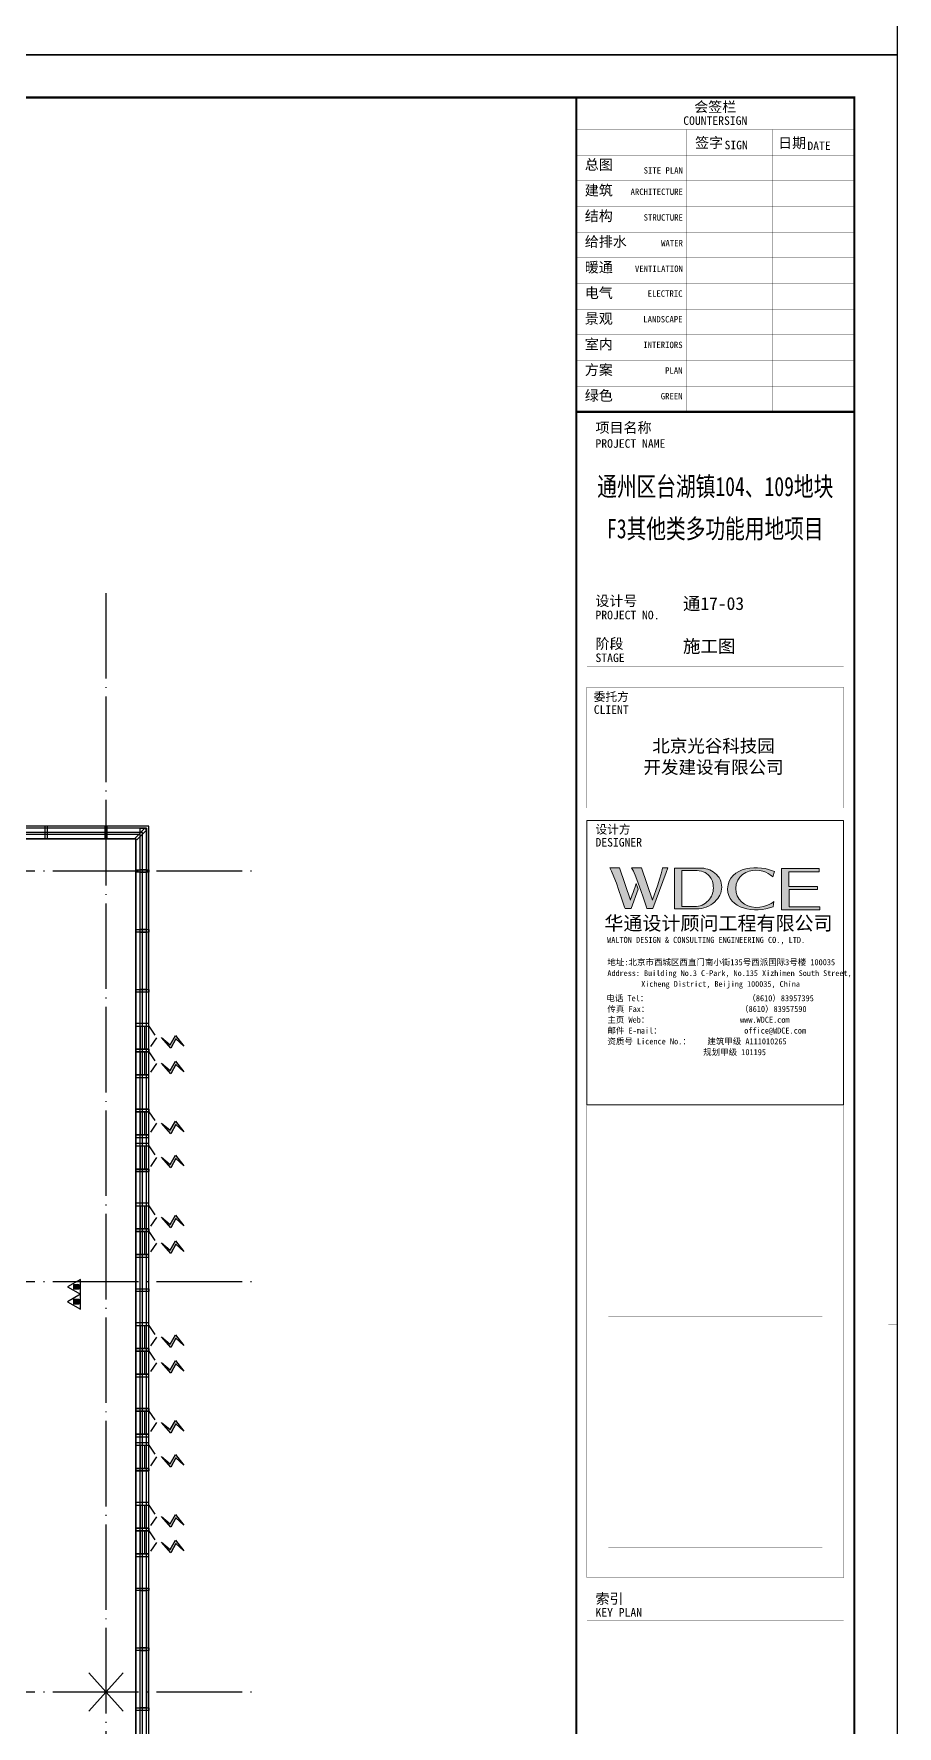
# Model space of a CAD drawing. Extents: x -2209072 to 495824, y -92434 to 572724.
# Drawn here: x 145753 to 165936, y 217024 to 256599 of the extents above; entities that cross this region are included whole.
import ezdxf
from ezdxf.enums import TextEntityAlignment as Align

# ---------------------------------------------------------------- set-up
doc = ezdxf.new("R2010")
doc.units = 0
doc.header["$LTSCALE"] = 1000
doc.header["$MEASUREMENT"] = 0
for name, pattern in [('6#7#幕墙$0$$1$DASH', [0.35, 0.25, -0.1]), ('X-104 6#7#平面$0$104-1112 结构$0$$AUDIT_BAD_LTYPE1', [0]), ('X-104 6#7#平面$0$DOTE', [2.42, 2, -0.2, 0.02, -0.2])]:
    doc.linetypes.add(name, pattern=pattern)
doc.layers.get('0').update_dxf_attribs({"linetype": 'CONTINUOUS'})
doc.layers.get('Defpoints').update_dxf_attribs({"linetype": 'CONTINUOUS'})
doc.layers.add('6#7#幕墙$0$04-不打印_辅助线', color=165, linetype='CONTINUOUS', plot=False)
for name, color, linetype in [('6#7#幕墙$0$04-电动窗', 1, 'CONTINUOUS'), ('6#7#幕墙$0$A-C_玻璃幕墙', 140, 'CONTINUOUS'), ('6#7#幕墙$0$A-C_窗', 140, 'CONTINUOUS'), ('6#7#幕墙$0$A-TECH_结构', 21, 'CONTINUOUS'), ('X-104 6#7#平面$0$A-TECH_结构', 21, 'CONTINUOUS'), ('X-104 6#7#平面$0$A_AXIS-轴线', 36, 'X-104 6#7#平面$0$DOTE'), ('X-104 6#7#平面$0$EQUIP_消防-01', 7, 'CONTINUOUS')]:
    doc.layers.add(name, color=color, linetype=linetype)
doc.layers.add('X-104 6#7#平面$0$000套内', color=226, linetype='CONTINUOUS', lineweight=30, plot=False)
doc.styles.add('图签信息$0$hwxh', font='STXIHEI.TTF')
doc.styles.add('图签信息$0$华文细黑', font='STXIHEI.TTF', dxfattribs={"height": 10})

# ---------------------------------------------------------------- blocks, each defined once
blk = doc.blocks.new('图签信息$0$logo2')
h = blk.add_hatch(color=7)
h.paths.add_polyline_path([(19.02, -7.36), (15.84, -7.36), (15.84, -3.97), (18.97, -3.97), (18.97, -4.24), (16.46, -4.24), (16.46, -5.45), (18.81, -5.45), (18.81, -5.69), (16.47, -5.69), (16.47, -7.12), (19.02, -7.12)])
edge = h.paths.add_edge_path()
edge.add_spline(control_points=[(15.26, -4.21), (15.26, -4.21), (15.13, -4.65), (15.13, -4.65), (15.13, -4.65), (14.62, -4.1), (13.73, -4.1), (13.04, -4.1), (12.07, -4.54), (12.08, -5.62), (12.08, -6.49), (12.77, -7.16), (13.73, -7.17), (14.66, -7.17), (15.23, -6.68), (15.23, -6.68), (15.23, -6.68), (15.16, -7.11), (15.16, -7.11), (13.63, -7.7), (11.42, -7.29), (11.41, -5.64), (11.4, -3.72), (14.16, -3.66), (15.26, -4.21)], knot_values=[0, 0, 0, 0, 1, 1, 1, 2, 2, 2, 3, 3, 3, 4, 4, 4, 5, 5, 5, 6, 6, 6, 7, 7, 7, 8, 8, 8, 8], degree=3, periodic=0)
edge = h.paths.add_edge_path(flags=16)
edge.add_spline(control_points=[(10.23, -5.57), (10.23, -5.16), (10.12, -4.83), (9.9, -4.58), (9.63, -4.27), (9.23, -4.12), (8.69, -4.12), (8.69, -4.12), (7.64, -4.12), (7.64, -4.12), (7.64, -4.12), (7.64, -7.1), (7.64, -7.1), (7.64, -7.1), (8.66, -7.1), (8.66, -7.1), (9.13, -7.1), (9.52, -6.93), (9.82, -6.6), (10.09, -6.31), (10.23, -5.96), (10.23, -5.57)], knot_values=[0, 0, 0, 0, 1, 1, 1, 2, 2, 2, 3, 3, 3, 4, 4, 4, 5, 5, 5, 6, 6, 6, 7, 7, 7, 7], degree=3, periodic=0)
edge = h.paths.add_edge_path()
edge.add_spline(control_points=[(10.92, -5.51), (10.92, -5.96), (10.72, -6.37), (10.34, -6.72), (9.92, -7.1), (9.41, -7.29), (8.82, -7.29), (8.82, -7.29), (7.03, -7.29), (7.03, -7.29), (7.03, -7.29), (7.03, -3.92), (7.03, -3.92), (7.03, -3.92), (9.1, -3.92), (9.1, -3.92), (9.59, -3.92), (10.01, -4.06), (10.36, -4.34), (10.73, -4.64), (10.92, -5.03), (10.92, -5.51)], knot_values=[0, 0, 0, 0, 1, 1, 1, 2, 2, 2, 3, 3, 3, 4, 4, 4, 5, 5, 5, 6, 6, 6, 7, 7, 7, 7], degree=3, periodic=0)
at = {"lineweight": 0}
blk.add_lwpolyline([(19.02, -7.36), (15.84, -7.36), (15.84, -3.97), (18.97, -3.97), (18.97, -4.24), (16.46, -4.24), (16.46, -5.45), (18.81, -5.45), (18.81, -5.69), (16.47, -5.69), (16.47, -7.12), (19.02, -7.12), (19.02, -7.36)], dxfattribs=at)
for points, knots in [([(10.92, -5.51), (10.92, -5.96), (10.72, -6.37), (10.34, -6.72), (9.92, -7.1), (9.41, -7.29), (8.82, -7.29), (8.82, -7.29), (7.03, -7.29), (7.03, -7.29), (7.03, -7.29), (7.03, -3.92), (7.03, -3.92), (7.03, -3.92), (9.1, -3.92), (9.1, -3.92), (9.59, -3.92), (10.01, -4.06), (10.36, -4.34), (10.73, -4.64), (10.92, -5.03), (10.92, -5.51)], [0, 0, 0, 0, 1, 1, 1, 2, 2, 2, 3, 3, 3, 4, 4, 4, 5, 5, 5, 6, 6, 6, 7, 7, 7, 7]), ([(10.23, -5.57), (10.23, -5.16), (10.12, -4.83), (9.9, -4.58), (9.63, -4.27), (9.23, -4.12), (8.69, -4.12), (8.69, -4.12), (7.64, -4.12), (7.64, -4.12), (7.64, -4.12), (7.64, -7.1), (7.64, -7.1), (7.64, -7.1), (8.66, -7.1), (8.66, -7.1), (9.13, -7.1), (9.52, -6.93), (9.82, -6.6), (10.09, -6.31), (10.23, -5.96), (10.23, -5.57)], [0, 0, 0, 0, 1, 1, 1, 2, 2, 2, 3, 3, 3, 4, 4, 4, 5, 5, 5, 6, 6, 6, 7, 7, 7, 7]), ([(15.26, -4.21), (15.26, -4.21), (15.13, -4.65), (15.13, -4.65), (15.13, -4.65), (14.62, -4.1), (13.73, -4.1), (13.04, -4.1), (12.07, -4.54), (12.08, -5.62), (12.08, -6.49), (12.77, -7.16), (13.73, -7.17), (14.66, -7.17), (15.23, -6.68), (15.23, -6.68), (15.23, -6.68), (15.16, -7.11), (15.16, -7.11), (13.63, -7.7), (11.42, -7.29), (11.41, -5.64), (11.4, -3.72), (14.16, -3.66), (15.26, -4.21)], [0, 0, 0, 0, 1, 1, 1, 2, 2, 2, 3, 3, 3, 4, 4, 4, 5, 5, 5, 6, 6, 6, 7, 7, 7, 8, 8, 8, 8])]:
    blk.add_open_spline(points, degree=3, knots=knots, dxfattribs=at)
blk = doc.blocks.new('图签信息$0$logo1')
h = blk.add_hatch(color=8)
edge = h.paths.add_edge_path()
edge.add_spline(control_points=[(3.86, -5.21), (3.63, -5.88), (3.39, -6.56), (3.39, -6.56), (3.39, -6.56), (2.5, -3.91), (2.5, -3.91), (2.5, -3.91), (1.8, -3.91), (1.69, -3.91), (2.02, -4.39), (2.95, -7.27), (2.95, -7.27), (2.95, -7.27), (3.44, -7.27), (3.44, -7.27), (3.44, -7.27), (4.03, -5.66), (4.03, -5.66), (4.03, -5.66), (3.86, -5.21), (3.86, -5.21)], knot_values=[0, 0, 0, 0, 1, 1, 1, 2, 2, 2, 3, 3, 3, 4, 4, 4, 5, 5, 5, 6, 6, 6, 7, 7, 7, 7], degree=3, periodic=0)
h = blk.add_hatch(color=7)
edge = h.paths.add_edge_path()
edge.add_spline(control_points=[(6.04, -3.91), (6.09, -4.1), (5.2, -6.56), (5.2, -6.56), (5.2, -6.56), (4.3, -3.91), (4.3, -3.91), (4.3, -3.91), (3.6, -3.91), (3.49, -3.91), (3.82, -4.39), (4.75, -7.27), (4.75, -7.27), (4.75, -7.27), (5.24, -7.27), (5.24, -7.27), (5.24, -7.27), (6.33, -4.3), (6.33, -4.3), (6.33, -4.3), (6.48, -3.91), (6.48, -3.91), (6.48, -3.91), (6.21, -3.91), (6.04, -3.91)], knot_values=[0, 0, 0, 0, 1, 1, 1, 2, 2, 2, 3, 3, 3, 4, 4, 4, 5, 5, 5, 6, 6, 6, 7, 7, 7, 8, 8, 8, 8], degree=3, periodic=0)
at = {"color": 8, "lineweight": 0}
blk.add_open_spline([(3.86, -5.21), (3.63, -5.88), (3.39, -6.56), (3.39, -6.56), (3.39, -6.56), (2.5, -3.91), (2.5, -3.91), (2.5, -3.91), (1.8, -3.91), (1.69, -3.91), (2.02, -4.39), (2.95, -7.27), (2.95, -7.27), (2.95, -7.27), (3.44, -7.27), (3.44, -7.27), (3.44, -7.27), (4.03, -5.66), (4.03, -5.66), (4.03, -5.66), (3.86, -5.21), (3.86, -5.21)], degree=3, knots=[0, 0, 0, 0, 1, 1, 1, 2, 2, 2, 3, 3, 3, 4, 4, 4, 5, 5, 5, 6, 6, 6, 7, 7, 7, 7], dxfattribs=at)
at = {"lineweight": 0}
blk.add_open_spline([(6.04, -3.91), (6.09, -4.1), (5.2, -6.56), (5.2, -6.56), (5.2, -6.56), (4.3, -3.91), (4.3, -3.91), (4.3, -3.91), (3.6, -3.91), (3.49, -3.91), (3.82, -4.39), (4.75, -7.27), (4.75, -7.27), (4.75, -7.27), (5.24, -7.27), (5.24, -7.27), (5.24, -7.27), (6.33, -4.3), (6.33, -4.3), (6.33, -4.3), (6.48, -3.91), (6.48, -3.91), (6.48, -3.91), (6.21, -3.91), (6.04, -3.91)], degree=3, knots=[0, 0, 0, 0, 1, 1, 1, 2, 2, 2, 3, 3, 3, 4, 4, 4, 5, 5, 5, 6, 6, 6, 7, 7, 7, 8, 8, 8, 8], dxfattribs=at)
blk.add_blockref('图签信息$0$logo2', (0, 0))
blk = doc.blocks.new('图签信息$0$时间-logo')
at = {"layer": 'Defpoints', "lineweight": 0}
blk.add_lwpolyline([(0, -23.46), (-21.17, -23.46), (-21.17, 0), (0, 0), (0, -23.46)], dxfattribs=at)
blk.add_blockref('图签信息$0$logo1', (-20.97, 0))
at = {"style": '图签信息$0$hwxh'}
for s, height, p in [('华通设计顾问工程有限公司 ', 1.15, (-19.73, -9.05)), ('WALTON DESIGN & CONSULTING ENGINEERING CO., LTD.', 0.5, (-19.5, -10.1)), ('Address: Building No.3 C-Park, No.135 Xizhimen South Street, ', 0.47, (-19.48, -12.83)), ('地址:北京市西城区西直门南小街135号西派国际3号楼 100035', 0.5, (-19.48, -11.94)), ('Xicheng District, Beijing 100035, China ', 0.47, (-16.69, -13.72)), ('电话 Tel：                        （8610）83957395 ', 0.5, (-19.56, -14.91)), ('传真 Fax：                      （8610）83957590 ', 0.5, (-19.48, -15.8)), ('主页 Web：                      www.WDCE.com ', 0.5, (-19.48, -16.69)), ('资质号 Licence No.：    建筑甲级 A111010265 ', 0.5, (-19.48, -18.47)), ('邮件 E-mail：                    office@WDCE.com ', 0.5, (-19.48, -17.58)), ('   规划甲级 101195', 0.5, (-12.6, -19.36))]:
    blk.add_text(s, height=height, dxfattribs=at).set_placement(p)
blk = doc.blocks.new('图签信息')
at = {"const_width": 0.5}
for points in [[(-65, 574), (-65, 500.5), (0, 500.5), (0, 574)], [(-65, 0), (0, 0), (0, 500.5), (-65, 500.5)]]:
    blk.add_lwpolyline(points, close=True, dxfattribs=at)
at = {"const_width": 0.05}
for points in [[(-65, 566.5), (0, 566.5)], [(-39.14, 566.5), (-39.14, 500.5)], [(-19.1, 566.5), (-19.1, 500.5)], [(-65, 560.5), (0, 560.5)], [(-65, 554.5), (0, 554.5)], [(-65, 548.5), (0, 548.5)], [(-65, 542.5), (0, 542.5)], [(-65, 536.5), (0, 536.5)], [(-65, 530.5), (0, 530.5)], [(-65, 524.5), (0, 524.5)], [(-65, 518.5), (0, 518.5)], [(-65, 512.5), (0, 512.5)], [(-65, 512.5), (0, 512.5)], [(-65, 506.5), (0, 506.5)], [(-65, 500.5), (0, 500.5)], [(-62.5, 450.87), (-2.5, 450.87)], [(-62.5, 440.87), (-2.5, 440.87)], [(-2.5, 407.85), (-2.5, 436.12), (-62.5, 436.12), (-62.5, 407.85)], [(-62.5, 407.85), (-2.5, 407.85)], [(-62.5, 404.92), (-62.5, 227.83)], [(-62.5, 404.92), (-2.5, 404.92)], [(-62.5, 227.83), (-2.5, 227.83), (-2.5, 404.92)], [(-57.5, 338.36), (-7.5, 338.36)], [(-57.5, 288.83), (-7.5, 288.83)], [(-57.5, 234.85), (-7.5, 234.85)], [(-62.5, 227.83), (-2.5, 227.83)], [(-62.5, 217.74), (-2.5, 217.74)]]:
    blk.add_lwpolyline(points, dxfattribs=at)
at = {"ltscale": 0.001, "xscale": 2.834689937531525, "yscale": 2.834689937531525, "zscale": 2.834689937531525}
blk.add_blockref('图签信息$0$时间-logo', (-2.5, 404.92), dxfattribs=at)
at = {"style": '图签信息$0$华文细黑'}
for s, height, p in [('会签栏', 2.4, (-32.5, 573)), ('COUNTERSIGN', 2, (-32.5, 569.6))]:
    blk.add_text(s, height=height, dxfattribs=at).set_placement(p, align=Align.TOP_CENTER)
for s, height, p in [('签字', 2.4, (-37.22, 564.63)), ('SIGN', 2, (-30.32, 563.88)), ('日期', 2.4, (-17.79, 564.58)), ('DATE', 2, (-10.96, 563.7)), ('总图', 2.4, (-63, 559.5)), ('建筑', 2.4, (-63, 553.5)), ('结构', 2.4, (-63, 547.5)), ('给排水', 2.4, (-63, 541.5)), ('暖通', 2.4, (-63, 535.5)), ('电气', 2.4, (-63, 529.5)), ('景观', 2.4, (-63, 523.5)), ('室内', 2.4, (-63, 517.5)), ('方案', 2.4, (-63, 511.5)), ('绿色', 2.4, (-63, 505.5)), ('项目名称', 2.4, (-60.5, 498)), ('PROJECT NAME', 2, (-60.5, 494.08)), ('设计号', 2.4, (-60.54, 457.48)), ('PROJECT NO.', 2, (-60.5, 453.97)), ('阶段', 2.4, (-60.5, 447.47)), ('STAGE', 2, (-60.5, 443.97)), ('委托方', 2, (-60.9, 434.86)), ('CLIENT', 2, (-60.9, 431.86)), ('设计方', 2, (-60.5, 403.83)), ('DESIGNER', 2, (-60.5, 400.83)), ('索引', 2.4, (-60.5, 224.14)), ('KEY PLAN', 2, (-60.5, 220.74))]:
    blk.add_text(s, height=height, dxfattribs=at).set_placement(p, align=Align.TOP_LEFT)
for s, p in [('SITE PLAN', (-40.06, 557.7)), ('ARCHITECTURE', (-40.06, 552.7)), ('STRUCTURE', (-40.06, 546.7)), ('WATER', (-40.06, 540.7)), ('VENTILATION', (-40.06, 534.7)), ('ELECTRIC', (-40.14, 528.89)), ('LANDSCAPE', (-40.14, 522.89)), ('INTERIORS', (-40.14, 516.89)), ('PLAN', (-40.14, 510.89)), ('GREEN', (-40.14, 504.89))]:
    blk.add_text(s, height=1.5, dxfattribs=at).set_placement(p, align=Align.TOP_RIGHT)
at = {"color": 4, "style": '图签信息$0$华文细黑', "width": 0.75}
for s, p in [('通州区台湖镇104、109地块', (-32.5, 480.78)), ('F3其他类多功能用地项目', (-32.5, 470.91))]:
    blk.add_text(s, height=4.5, dxfattribs=at).set_placement(p, align=Align.CENTER)
at = {"color": 4, "ltscale": 0.001, "char_height": 3, "width": 58.4895, "style": '图签信息$0$华文细黑'}
for s, insert, attachment_point in [('通17-03', (-40.06, 455.51), 4), ('施工图', (-40.06, 445.51), 4), ('北京光谷科技园\\P开发建设有限公司', (-32.9, 419.71), 5)]:
    blk.add_mtext(s, dxfattribs=dict(at, insert=insert, attachment_point=attachment_point))
blk = doc.blocks.new('图签-A1')
at = {"color": 2}
blk.add_blockref('图签信息', (0, 0), dxfattribs=at)
blk = doc.blocks.new('图框-A1')
for points, const_width in [([(0, 0), (841, 0), (841, 594), (0, 594)], 0.05), ([(766, 584), (25, 584), (25, 10), (766, 10)], 0.5)]:
    blk.add_lwpolyline(points, close=True, dxfattribs=dict(const_width=const_width))
at = {"const_width": 0.05}
blk.add_lwpolyline([(841, 297), (839, 297)], dxfattribs=at)
blk = doc.blocks.new('*U1303')
at = {"layer": 'X-104 6#7#平面$0$A_AXIS-轴线'}
blk.add_line((50400, 25700), (50400, -6500), dxfattribs=at)
for points in [[(-6500, 19200), (53815, 19200)], [(-6500, 9600), (53815, 9600)], [(-6500, 0), (53815, 0)]]:
    blk.add_lwpolyline(points, dxfattribs=at)
blk = doc.blocks.new('X-104 6#7#平面$0$1f结构')
at = {"layer": 'Defpoints'}
for p, q in [((-400, -450), (400, 450)), ((-400, 450), (400, -450))]:
    blk.add_line(p, q, dxfattribs=at)
blk = doc.blocks.new('X-104 6#7#平面$0$fdsgfh')
at = {"layer": 'X-104 6#7#平面$0$A-TECH_结构'}
blk.add_lwpolyline([(-35400, 20781), (-35400, 19550), (-35600, 19550), (-35600, 13650), (-32900, 13650), (-32900, 19950), (-32900, 19950), (-32900, 20681), (-23600, 20307), (-23600, 19550), (-24000, 19550), (-24000, 13850), (-21300, 13850), (-21300, 19550), (-21500, 19550), (-21500, 20222), (-14738, 19950), (700, 19950), (700, -1350), (-14200, -1350), (-14200, -2650), (-53800, -2650), (-53800, 21522), (-35400, 20781)], dxfattribs=at)
blk = doc.blocks.new('*U1564')
at = {"layer": '6#7#幕墙$0$A-C_玻璃幕墙'}
blk.add_lwpolyline([(-30, 200), (30, 200), (30, -100), (-30, -100)], close=True, dxfattribs=at)
blk = doc.blocks.new('*U1565')
at = {"color": 0, "linetype": 'ByBlock', "lineweight": -2, "transparency": 16777216}
for p in [(0, 0), (1400, 0), (2800, 0), (4200, 0), (5600, 0), (7000, 0), (8400, 0), (9800, 0), (11200, 0), (12600, 0), (14000, 0)]:
    blk.add_blockref('*U1564', p, dxfattribs=at)
blk = doc.blocks.new('6#7#幕墙$0$jiao')
at = {"layer": '6#7#幕墙$0$A-C_窗'}
blk.add_lwpolyline([(51079, -1171), (51308, -1400), (51350, -1358), (51121, -1129)], close=True, dxfattribs=at)
blk = doc.blocks.new('6#7#幕墙$0$ii')
blk.add_lwpolyline([(-1340, 0), (0, 0), (0, -150), (-1340, -150)], close=True)
blk = doc.blocks.new('*U1589')
at = {"layer": '6#7#幕墙$0$A-C_玻璃幕墙'}
blk.add_lwpolyline([(-200, 30), (100, 30), (100, -30), (-200, -30)], close=True, dxfattribs=at)
blk = doc.blocks.new('*U1588')
at = {"color": 0, "linetype": 'ByBlock', "lineweight": -2, "transparency": 16777216}
for p in [(0, 19600), (0, 18200), (0, 16800), (0, 15400), (0, 14000), (0, 12600), (0, 11200), (0, 9800), (0, 8400), (0, 7000), (0, 5600), (0, 4200), (0, 2800), (0, 1400), (0, 0)]:
    blk.add_blockref('*U1589', p, dxfattribs=at)
blk = doc.blocks.new('6#7#幕墙$0$saklshkjdhkjsa')
at = {"layer": '6#7#幕墙$0$04-电动窗'}
h = blk.add_hatch(color=1, dxfattribs=at)
h.dxf.hatch_style = 1
h.paths.add_polyline_path([(102, 870), (273, 682), (56, 564), (305, 345), (136, 554), (352, 672)])
at = {"layer": '6#7#幕墙$0$04-电动窗', "color": 1}
blk.add_lwpolyline([(102, 870), (273, 682), (56, 564), (305, 345), (136, 554), (352, 672), (102, 870)], close=True, dxfattribs=at)
at = {"layer": '6#7#幕墙$0$A-C_玻璃幕墙'}
for points in [[(30, 50), (30, -250), (-30, -250), (-30, 50), (30, 50)], [(630, 50), (630, -250), (570, -250), (570, 50), (630, 50)]]:
    blk.add_lwpolyline(points, dxfattribs=at)
at = {"layer": '6#7#幕墙$0$A-C_窗', "linetype": 'ByBlock'}
for p, q in [((30, 50), (570, 50)), ((30, -250), (30, 50)), ((570, -250), (570, 50)), ((570, -50), (30, -50)), ((570, -150), (30, -150)), ((30, -250), (570, -250))]:
    blk.add_line(p, q, dxfattribs=at)
at = {"layer": '6#7#幕墙$0$A-C_窗', "linetype": '6#7#幕墙$0$$1$DASH'}
blk.add_lwpolyline([(570, 50), (300, 230), (30, 50)], dxfattribs=at)
blk = doc.blocks.new('*U1963')
blk.add_lwpolyline([(-1340, 0), (-370, 0), (-370, -150), (-1340, -150)], close=True)
blk = doc.blocks.new('6#7#幕墙')
at = {"layer": '6#7#幕墙$0$04-不打印_辅助线'}
for points in [[(81834, 315510), (165934, 315510), (165934, 256110), (81834, 256110)], [(81834, 256110), (165934, 256110), (165934, 196710), (81834, 196710)]]:
    blk.add_lwpolyline(points, close=True, dxfattribs=at)
at = {"layer": '6#7#幕墙$0$A-C_玻璃幕墙'}
blk.add_lwpolyline([(93340, 214872), (133540, 214872), (133540, 216172), (148440, 216172), (148440, 238072), (132709, 238072), (93340, 239656), (93340, 214872)], dxfattribs=at)
for points in [[(93390, 214922), (133490, 214922), (133490, 216222), (148390, 216222), (148390, 238022), (132708, 238022), (93390, 239604)], [(93540, 215072), (133340, 215072), (133340, 216372), (148240, 216372), (148240, 237872), (132705, 237872), (93540, 239448)]]:
    blk.add_lwpolyline(points, close=True, dxfattribs=at)
at = {"layer": '6#7#幕墙$0$A-TECH_结构'}
blk.add_lwpolyline([(132703, 237772), (93640, 239344), (93640, 215172), (133240, 215172), (133240, 216472), (148140, 216472), (148140, 237772), (132703, 237772)], dxfattribs=at)
at = {"xscale": -1, "rotation": 180}
blk.add_blockref('*U1565', (133439, 237972), dxfattribs=at)
blk.add_blockref('*U1588', (148340, 217422))
at = {"layer": '6#7#幕墙$0$A-C_玻璃幕墙', "rotation": 90}
for name, p in [('*U1963', (148240, 238392)), ('6#7#幕墙$0$ii', (148240, 236992)), ('6#7#幕墙$0$ii', (148240, 235592)), ('6#7#幕墙$0$ii', (148240, 220192)), ('6#7#幕墙$0$ii', (148240, 218792))]:
    blk.add_blockref(name, p, dxfattribs=at)
at = {"layer": '6#7#幕墙$0$A-C_玻璃幕墙', "xscale": -1, "rotation": 270}
for p in [(148390, 232822), (148390, 232222), (148390, 230822), (148390, 230022), (148390, 228622), (148390, 228022), (148390, 225822), (148390, 225222), (148390, 223822), (148390, 223022), (148390, 221622), (148390, 221022)]:
    blk.add_blockref('6#7#幕墙$0$saklshkjdhkjsa', p, dxfattribs=at)
at = {"layer": '6#7#幕墙$0$A-C_窗', "xscale": -1, "rotation": 180}
blk.add_blockref('6#7#幕墙$0$jiao', (97040, 236622), dxfattribs=at)
blk = doc.blocks.new('X-104 6#7#平面$0$$TWTSYS$00000546')
h = blk.add_hatch()
h.set_pattern_fill('ANSI31', color=256, scale=200, style=0)
h.set_pattern_definition([(45, (-38543.802, -6670.83), (-17.67767, 17.67767), [])])
h.paths.add_polyline_path([(-65, 174), (65, 174), (65, 44), (-65, 44)])
for points in [[(0, 344), (-198, 0), (198, 0)], [(-65, 174), (65, 174), (65, 44), (-65, 44)]]:
    blk.add_lwpolyline(points, close=True)
blk = doc.blocks.new('X-104 6#7#平面$0$灭火器2')
at = {"layer": 'X-104 6#7#平面$0$EQUIP_消防-01', "xscale": 0.88, "yscale": 0.88, "zscale": 0.88, "rotation": 90}
for p in [(-4049632, -27064), (-4049632, -27413)]:
    blk.add_blockref('X-104 6#7#平面$0$$TWTSYS$00000546', p, dxfattribs=at)
blk = doc.blocks.new('X-104 6#7#平面$0$A$C61334207')
at = {"layer": 'X-104 6#7#平面$0$EQUIP_消防-01'}
blk.add_blockref('X-104 6#7#平面$0$灭火器2', (4196474, 254362), dxfattribs=at)
blk = doc.blocks.new('X-104 6#7#平面')
at = {"layer": 'X-104 6#7#平面$0$000套内'}
blk.add_lwpolyline([(125915, 227423), (118440, 227423), (118440, 215023), (133590, 215023), (133590, 216323), (148290, 216323), (148290, 237923), (133690, 237923), (133690, 237923), (133690, 229323), (133790, 229323), (133790, 227423), (127815, 227423), (127815, 226923), (125915, 226923), (125915, 227423)], dxfattribs=at)
at = {"linetype": 'X-104 6#7#平面$0$104-1112 结构$0$$AUDIT_BAD_LTYPE1'}
blk.add_blockref('X-104 6#7#平面$0$A$C61334207', (0, 0), dxfattribs=at)
for name, p in [('6#7#幕墙', (0, 0)), ('*U1303', (97040, 217823))]:
    blk.add_blockref(name, p)
at = {"xscale": 100, "yscale": 100, "zscale": 100}
for name, p in [('图框-A1', (81834, 256111)), ('图框-A1', (81834, 196711)), ('图签-A1', (164934, 197711))]:
    blk.add_blockref(name, p, dxfattribs=at)
at = {"xscale": -1}
blk.add_blockref('X-104 6#7#平面$0$1f结构', (147440, 217823), dxfattribs=at)
at = {"layer": 'X-104 6#7#平面$0$A-TECH_结构'}
blk.add_blockref('X-104 6#7#平面$0$fdsgfh', (147440, 217823), dxfattribs=at)

msp = doc.modelspace()

# ---------------------------------------------------------------- block references
msp.add_blockref('X-104 6#7#平面', (0, 0))

doc.saveas('drawing.dxf')
